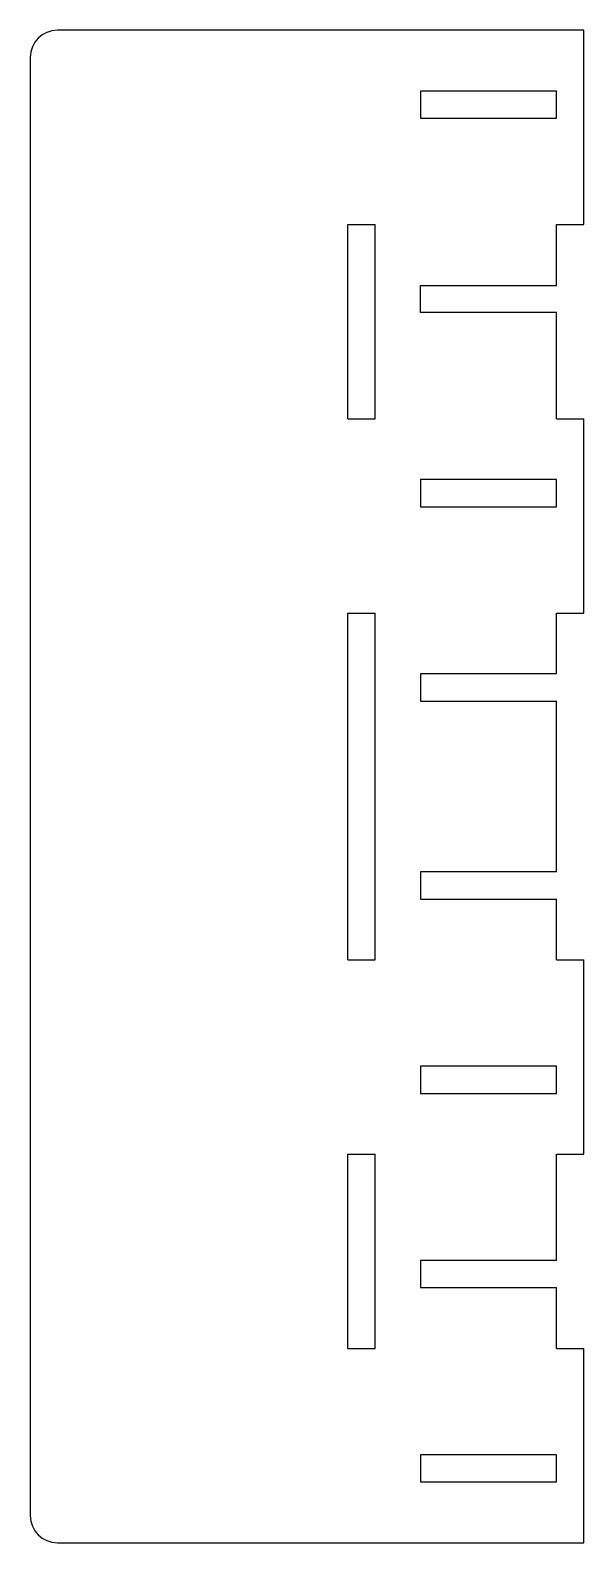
# Model space of a CAD drawing. Header units: millimetres. Extents: x -58 to 3, y -83 to 83.
import ezdxf

# ---------------------------------------------------------------- set-up
doc = ezdxf.new("R2010")
doc.units = ezdxf.units.MM
doc.layers.add('Shape2DView001', color=7, linetype='CONTINUOUS')

msp = doc.modelspace()

# ---------------------------------------------------------------- linework, layer by layer
at = {"layer": 'Shape2DView001'}
for p, q in [((3, 83.3), (-55, 83.3)), ((3, 61.9), (3, 83.3)), ((-58, 80.3), (-58, -80.3)), ((-15, 76.6), (-15, 73.6)), ((0, 76.6), (-15, 76.6)), ((0, 73.6), (0, 76.6)), ((-15, 73.6), (0, 73.6)), ((-23, 40.5), (-23, 61.9)), ((-23, 61.9), (-20, 61.9)), ((-20, 40.5), (-20, 61.9)), ((0, 61.9), (3, 61.9)), ((0, 55.2), (0, 61.9)), ((-15, 55.2), (0, 55.2)), ((-15, 52.2), (-15, 55.2)), ((0, 52.2), (-15, 52.2)), ((0, 40.5), (0, 52.2)), ((-23, 40.5), (-20, 40.5)), ((0, 40.5), (3, 40.5)), ((3, 19.1), (3, 40.5)), ((-15, 33.8), (-15, 30.8)), ((0, 33.8), (-15, 33.8)), ((0, 30.8), (0, 33.8)), ((-15, 30.8), (0, 30.8)), ((-23, -19.1), (-23, 19.1)), ((-23, 19.1), (-20, 19.1)), ((-20, -19.1), (-20, 19.1)), ((0, 19.1), (3, 19.1)), ((0, 12.4), (0, 19.1)), ((0, 12.4), (-15, 12.4)), ((-15, 12.4), (-15, 9.4)), ((-15, 9.4), (0, 9.4)), ((0, -9.4), (0, 9.4)), ((0, -9.4), (-15, -9.4)), ((-15, -9.4), (-15, -12.4)), ((-15, -12.4), (0, -12.4)), ((0, -19.1), (0, -12.4)), ((-23, -19.1), (-20, -19.1)), ((0, -19.1), (3, -19.1)), ((3, -40.5), (3, -19.1)), ((-15, -30.8), (-15, -33.8)), ((0, -30.8), (-15, -30.8)), ((0, -33.8), (0, -30.8)), ((-15, -33.8), (0, -33.8)), ((-23, -61.9), (-23, -40.5)), ((-23, -40.5), (-20, -40.5)), ((-20, -61.9), (-20, -40.5)), ((0, -52.2), (0, -40.5)), ((0, -40.5), (3, -40.5)), ((-15, -52.2), (-15, -55.2)), ((0, -52.2), (-15, -52.2)), ((-15, -55.2), (0, -55.2)), ((0, -61.9), (0, -55.2)), ((-23, -61.9), (-20, -61.9)), ((0, -61.9), (3, -61.9)), ((3, -83.3), (3, -61.9)), ((-15, -73.6), (-15, -76.6)), ((0, -73.6), (-15, -73.6)), ((0, -76.6), (0, -73.6)), ((-15, -76.6), (0, -76.6)), ((-55, -83.3), (3, -83.3))]:
    msp.add_line(p, q, dxfattribs=at)
for centre, start, end in [((-55, 80.3), 90, 180), ((-55, -80.3), 180, -90)]:
    msp.add_arc(centre, 3, start, end, dxfattribs=at)

doc.saveas('drawing.dxf')
